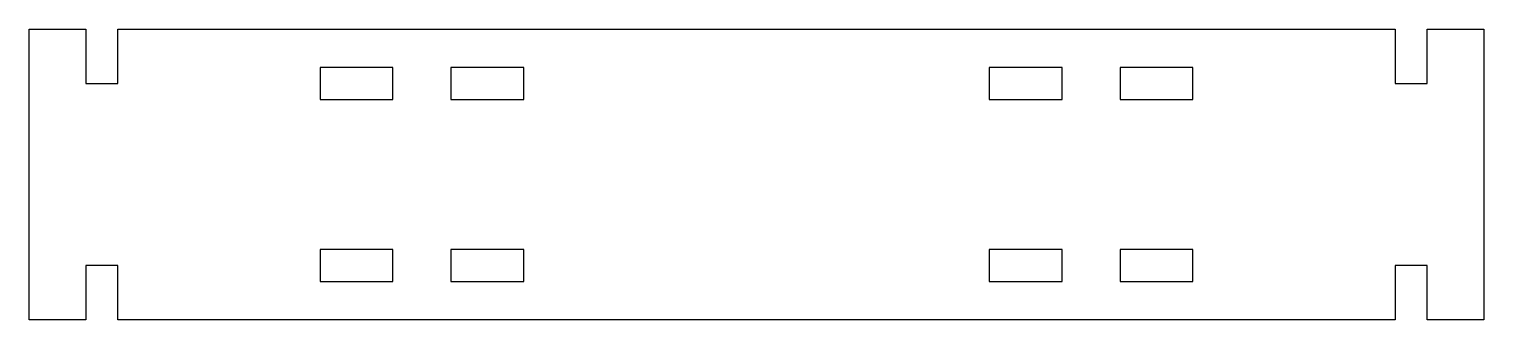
# Model space of a CAD drawing. Header units: millimetres. Extents: x -200 to 0, y -40 to 0.
import ezdxf

# ---------------------------------------------------------------- set-up
doc = ezdxf.new("R2010")
doc.units = ezdxf.units.MM
doc.layers.get('0').update_dxf_attribs({"linetype": 'CONTINUOUS'})

msp = doc.modelspace()

# ---------------------------------------------------------------- linework, layer by layer
for points in [[(-200, 0), (-192.2, 0), (-192.2, -7.5), (-187.8, -7.5), (-187.8, 0), (-12.2, 0), (-12.2, -7.5), (-7.8, -7.5), (-7.8, 0), (0, 0), (0, -40), (-7.8, -40), (-7.8, -32.5), (-12.2, -32.5), (-12.2, -40), (-187.8, -40), (-187.8, -32.5), (-192.2, -32.5), (-192.2, -40), (-200, -40)], [(-160, -9.7), (-150, -9.7), (-150, -5.3), (-160, -5.3)], [(-142, -9.7), (-132, -9.7), (-132, -5.3), (-142, -5.3)], [(-68, -5.3), (-68, -9.7), (-58, -9.7), (-58, -5.3)], [(-50, -9.7), (-40, -9.7), (-40, -5.3), (-50, -5.3)], [(-150, -34.7), (-150, -30.3), (-160, -30.3), (-160, -34.7)], [(-132, -34.7), (-132, -30.3), (-142, -30.3), (-142, -34.7)], [(-58, -30.3), (-68, -30.3), (-68, -34.7), (-58, -34.7)], [(-50, -30.3), (-50, -34.7), (-40, -34.7), (-40, -30.3)]]:
    msp.add_lwpolyline(points, close=True)

doc.saveas('drawing.dxf')
